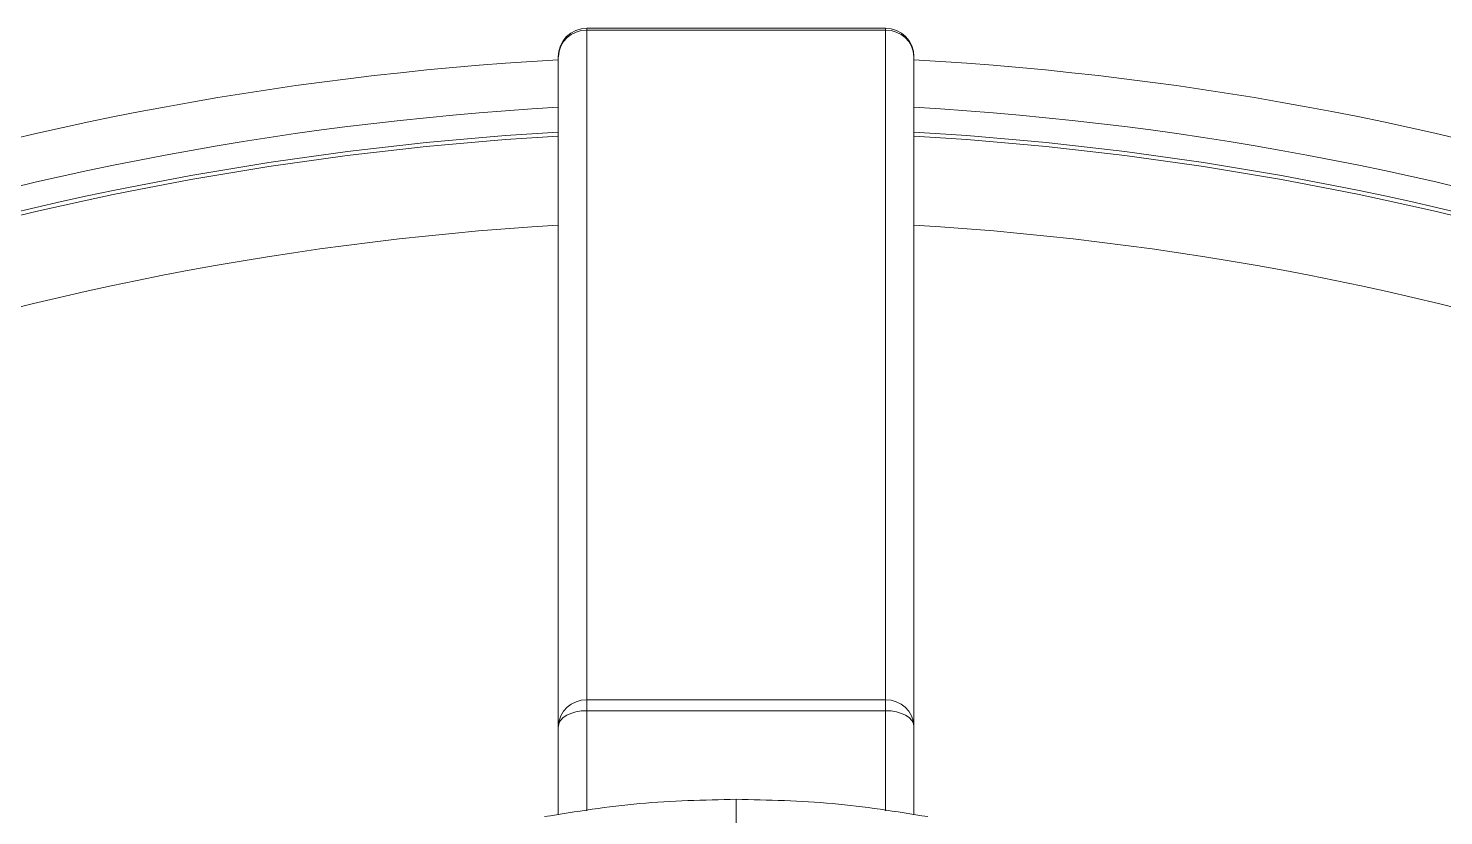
# Model space of a CAD drawing. Extents: x 2 to 136, y 1 to 99.
# Drawn here: x 127.354 to 130.339, y 50.34 to 52.001 of the extents above; entities that cross this region are included whole.
import ezdxf

# ---------------------------------------------------------------- set-up
doc = ezdxf.new("R2010")
doc.units = 0
doc.header["$MEASUREMENT"] = 0
doc.linetypes.add('SLD-Solid', pattern=[0])
doc.layers.add('OBJECT', color=7, linetype='CONTINUOUS')

msp = doc.modelspace()

# ---------------------------------------------------------------- linework, layer by layer
at = {"layer": 'OBJECT', "linetype": 'SLD-Solid', "lineweight": 15}
for p, q in [((129.1616, 52.0008), (128.5316, 52.0008)), ((128.5316, 51.9967), (128.5316, 52.0008)), ((129.1616, 52.0008), (129.1616, 51.9967)), ((128.5316, 51.9967), (128.5316, 50.5845)), ((129.1616, 51.9967), (128.5316, 51.9967)), ((129.1616, 50.5845), (129.1616, 51.9967)), ((128.4716, 50.5286), (128.4716, 51.9408)), ((129.2216, 51.9408), (129.2216, 50.5286)), ((128.4716, 51.3474), (128.4716, 51.5289)), ((129.2216, 51.5289), (129.2216, 51.3474)), ((128.4716, 50.7601), (128.4716, 51.3474)), ((129.2216, 51.3474), (129.2216, 50.7601)), ((128.5316, 50.5845), (129.1616, 50.5845)), ((128.5316, 50.5618), (128.5316, 50.5845)), ((129.1616, 50.5845), (129.1616, 50.5618)), ((128.5316, 50.5618), (128.5316, 50.3506)), ((129.1616, 50.5618), (128.5316, 50.5618)), ((129.1616, 50.3506), (129.1616, 50.5618)), ((128.4716, 50.3424), (128.4716, 50.5286)), ((129.2216, 50.5286), (129.2216, 50.3424))]:
    msp.add_line(p, q, dxfattribs=at)
at = {"layer": 'OBJECT', "linetype": 'SLD-Solid', "lineweight": 15, "flags": 128}
for points in [[(128.4716, 50.5286), (128.4728, 50.5351), (128.4762, 50.5413), (128.4817, 50.5471), (128.4892, 50.5521), (128.4983, 50.5562), (128.5087, 50.5593), (128.5199, 50.5612), (128.5316, 50.5618)], [(129.1616, 50.5618), (129.1733, 50.5612), (129.1846, 50.5593), (129.195, 50.5562), (129.204, 50.5521), (129.2115, 50.5471), (129.2171, 50.5413), (129.2205, 50.5351), (129.2216, 50.5286)]]:
    msp.add_lwpolyline(points, dxfattribs=at)
at = {"layer": 'OBJECT', "linetype": 'SLD-Solid', "lineweight": 15}
for centre, radius, start, end in [((128.5316, 51.9408), 0.06, 90, 180), ((129.1616, 51.9408), 0.06, 0, 90), ((128.5296, 51.9387), 0.058, 88.0198, 177.8721), ((129.1636, 51.9387), 0.058, 2.1279, 91.9802), ((128.8466, 45.29), 6.655, 93.23025, 123.77778), ((128.8466, 45.29), 6.655, 56.22222, 86.76975), ((128.8466, 45.29), 6.555, 93.27958, 124.36445), ((128.8466, 45.29), 6.555, 55.63555, 86.72042), ((128.8466, 45.29), 6.5028, 93.30593, 124.67947), ((128.8466, 45.29), 6.4944, 93.31023, 124.73102), ((128.8466, 45.29), 6.5028, 55.32053, 86.69407), ((128.8466, 45.29), 6.4944, 55.26898, 86.68977), ((128.8466, 45.29), 6.3069, 93.40876, 125.9205), ((128.8466, 45.29), 6.3069, 54.0795, 86.59124), ((128.8466, 45.29), 6.655, 198.09222, 54.2519), ((128.8466, 45.29), 6.555, 126.37982, 288.09222), ((128.5296, 50.5265), 0.058, 88.0196, 177.8722), ((129.1636, 50.5265), 0.058, 2.1278, 91.9804), ((128.8466, 45.29), 6.5028, 126.71932, 288.09222), ((128.8466, 45.29), 6.4944, 126.7749, 288.09222)]:
    msp.add_arc(centre, radius, start, end, dxfattribs=at)
for points, knots in [([(128.8466, 50.375), (128.7788, 50.3735), (128.6432, 50.3704), (128.5093, 50.3491), (128.4423, 50.3384)], [0, 0, 0, 0, 0.5, 1, 1, 1, 1]), ([(128.8466, 50.375), (128.9144, 50.3735), (129.05, 50.3704), (129.1839, 50.3491), (129.2509, 50.3384)], [0, 0, 0, 0, 0.5, 1, 1, 1, 1]), ([(128.8466, 50.375), (128.8466, 50.3732), (128.8466, 50.3696), (128.8466, 50.3401), (128.8466, 50.2971), (128.8466, 50.263), (128.8466, 50.2466)], [0, 0, 0, 0, 0.240773, 0.5, 0.759227, 1, 1, 1, 1])]:
    msp.add_open_spline(points, degree=3, knots=knots, dxfattribs=at)

doc.saveas('drawing.dxf')
